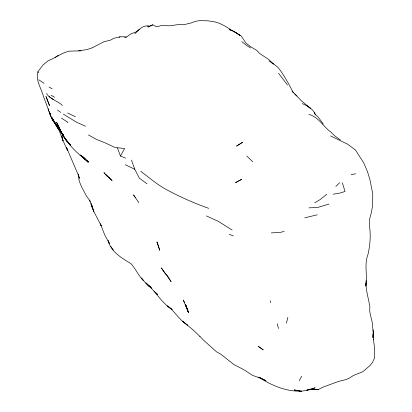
<?xml version="1.0" encoding="UTF-8"?>
<svg xmlns="http://www.w3.org/2000/svg" width="412" height="412" viewBox="0 0 412 412"><rect width="100%" height="100%" fill="white"/><g stroke="black" fill="none" stroke-linecap="round" stroke-linejoin="round"><path stroke-width="0.62" d="M372.958 334.075L372.906 337.691L373.221 331.866L372.51 325.434C372.412 319.233 368.848 313.599 369.899 307.197C368.642 298.293 365.423 289.775 366.062 280.587M365.897 283.039L365.846 286.072C367.705 275.592 363.945 264.643 367.957 254.544C370.11 245.181 370.903 235.242 369.466 225.74L369.415 219.838L371.238 213.055L372.448 206.5L372.783 194.093L369.976 179.864L367.452 171.5L363.636 162.776L355.515 150.066L347.687 144.231L330.615 135.924M270.627 302.774L270.736 300.775M78.471 174.039C77.992 182.207 83.1 189.257 86.515 196.287L90.547 201.535M81.056 50.81L68.541 51.191L63.438 53.096L58.293 55.594L53.102 58.556L47.874 60.935L43.023 64.993L37.868 71.791C35.396 80.623 41.499 88.467 43.507 96.717C47.689 106.559 49.95 117.281 56.727 125.845L53.534 120.716M286.397 323.266L287.864 317.328M299.287 380.776L301.656 376.146M125.588 158.151L120.464 156.05L124.609 148.49L115.164 147.537L106.028 143.258L96.212 139.282L88.42 134.956M263.129 349.865L258.226 346.296L263.165 349.819M335.837 186.502L339.632 182.737M134.842 33.769C138.798 29.963 143.082 24.483 149.324 26.188L152.811 24.833L156.617 26.837L161.231 25.58L169.682 25.817L178.221 24.596L184.385 24.576L190.9 23.041L195.396 21.352L199.604 20.6L208.132 20.837L215.043 21.965L219.318 23.257L224.88 25.997L233.218 31.219L229.098 29.479L233.419 31.158L241.211 35.983L245.969 43.1L250.275 46.499L256.923 50.48L259.524 53.359L268.609 59.426L272.878 63.309M326.824 194.248L319.949 199.696L314.747 202.817M55.105 57.726L56.949 56.15L58.689 55.63M139.529 29.257L136.022 31.961L130.887 33.877L126.057 37.291L122.343 36.57M119.089 37.446L120.041 36.792L121.962 36.874M92.051 47.89L104.21 41.643L110.164 40.278L113.861 38.295L120.041 36.792M148.109 27.11L152.811 24.833M91.979 47.936L87.056 49.553L78.584 50.867M328.982 204.064L317.801 207.442L309.041 207.854M306.904 390.061L308.681 389.577M309.86 389.252L315.185 387.805C296.115 395.978 275.02 387.738 258.685 377.181L265.9 380.642L258.685 377.181M317.219 214.801L304.798 217.845M284.192 231.405L280.145 232.43L271.297 232.909M351.081 174.765L355.577 173.766M306.935 390.133L309.355 389.634L318.26 389.546L322.915 387.182L338.479 381.435L345.864 379.617L349.34 378.134L353.233 375.589L362.781 371.727L370.017 365.542L372.53 362.364L374.637 357.791L374.601 348.145L373.365 339.076L373.38 339.416L373.519 334.292L373.014 329.858M333.133 194.212L339.684 193.115L345.035 191.518L342.382 182.804M147.254 26.183L148.433 26.095M124.527 36.982L126.448 37.065M261.553 378.551L252.68 375.425L243.322 369.404L234.037 364.646L220.847 354.207L216.439 351.755L203.173 339.823L199.789 336.269M208.76 208.338C194.804 203.487 181.311 197.456 168.24 190.586C158.131 185.467 149.695 177.999 140.76 171.253M229.206 234.315L233.352 235.896M308.866 114.371C317.956 116.848 322.797 125.49 329.641 131.186M85.547 126.232L76.792 122.364L63.345 114.139M146.981 183.798L139.333 178.144L134.786 169.265L125.248 164.723M75.37 116.735L67.676 113.027M302.243 103.597C307.532 105.884 313.563 109.041 315.401 114.917M206.448 215.94L218.406 221.393L232.105 230.02M46.546 93.575C50.202 99.483 57.582 100.77 62.387 105.446M51.026 95.234L54.636 97.232M49.033 87.04L52.19 88.822M49.038 96.568L50.043 97.196M172.098 309.427C161.288 302.856 155.515 290.929 145.894 282.915L151.204 287.777M38.795 79.779L44.043 83.337M250.542 47.941L246.129 45.093L241.813 41.627M60.657 112.383L57.52 110.035M67.707 122.194L67.934 122.343L61.373 118.079M151.647 288.179L148.109 285.784L141.28 277.982L143.16 280.253C138.118 275.334 135.666 268.557 130.815 263.546C121.458 257.891 111.219 252.036 108.114 240.618M269.093 60.981L273.733 64.257M340.297 139.941L334.879 135.955L330.053 131.299M172.103 309.386L167.39 305.91C174.982 311.508 179.539 320.325 187.707 325.331L186.77 324.553M273.032 63.402L278.172 67.583C284.198 75.381 288.863 84.053 293.318 92.757M307.419 106.008L310.73 108.562L301.44 100.837L294.853 93.957M51.047 97.819L53.333 99.586M37.868 71.791L38.846 72.564M80.536 155.036L85.299 159.011M150.056 286.762L148.655 285.609L150.792 287.442M185.833 323.775L182.552 321.061L193.207 330.038L199.959 336.45M80.561 155.067L84.887 158.79L82.565 156.771M81.473 155.839L84.887 158.79M86.257 159.805L88.812 162.122C75.061 152.249 62.794 139.374 57.114 123.142L59.117 127.869L56.614 122.287L62.145 133.91L65.044 138.751L70.746 145.266M80.664 155.2L81.576 156.024M157.369 294.276L154.011 291.181M155.901 292.922L157.791 294.662M82.714 156.637L88.003 162.076L82.946 157.266M246.778 155.983L252.633 161.731M84.388 158.517L88.003 162.076M292.01 91.119L296.702 96.017M108.969 177.551L109.916 178.607L103.942 172.587L104.72 173.437M84.053 158.023L85.65 159.763M68.644 142.892L65.235 139.06L67.171 141.378L64.298 137.108M63.711 136.104L57.608 127.54L54.616 122.482L59.168 129.765L53.606 120.752M278.543 73.285L287.509 85.016M63.391 135.239L60.909 131.984L63.402 135.414M63.139 135.234L61.476 132.829L63.35 135.363M323.245 124.007L318.291 117.193L315.365 114.479L314.289 112.692M63.669 136.063L62.403 134.291L65.044 138.751L60.533 130.501M110.807 246.438L113.352 250.053M60.183 130.671L60.863 131.655L60.173 130.635M135.239 197.4L133.519 194.881L138.901 202.776M56.15 124.527L52.036 118.316L53.266 120.273L52.721 119.114M63.582 136.042L60.981 131.474M52.036 118.316L56.259 124.779M184.674 302.732L183.294 300.039L188.578 312.682L185.647 304.947L186.852 308.145M51.907 117.513L53.287 120.222M51.902 117.528L53.266 120.273M60.27 129.96L58.411 126.165L60.724 130.944M49.764 112.847L50.573 114.562M49.847 112.94L50.568 114.531M89.533 200.32L93.848 211.613L101.285 225.828L100.343 223.798L104.669 234.783L109.36 243.518L108.258 240.737M52.262 118.213L53.39 120.968L50.424 115.973L48.966 111.245M185.647 304.947L188.475 312.466L185.39 304.195M117.415 147.929L120.464 156.05M131.454 160.088L134.786 169.265M158.26 245.609L156.957 241.906L159.717 250.321L158.26 245.609L158.754 247.215M91.716 205.31L93.848 211.613L91.716 205.31L92.206 207.293L91.176 203.131M66.744 148.016L79.701 178.35L79.526 177.098M66.435 147.259L67.511 150.421L63.031 140.78L59.266 130.764L51.927 118.852L51.433 117.173M277.235 323.755L278.502 328.503M48.297 108.722L48.781 110.653M61.893 135.991L63.031 140.78L61.903 136.053M242.477 142.372L236.632 146.013L242.477 142.372M241.72 179.302L235.649 182.557L241.72 179.302M318.26 389.546L309.706 389.613L318.26 389.546M301.646 391.4L294.297 389.937L301.646 391.4M237.461 33.66L233.419 31.158L240.005 35.339L237.461 33.66M112.013 180.482L105.647 174.621L112.013 180.482M70.725 145.235L69.072 143.371L70.72 145.24M165.794 274.238L161.36 267.97L165.794 274.238M168.086 277.003L166.206 274.304L171.124 281.71L168.086 277.003M46.371 97.273L45.928 96.454L49.486 105.585L46.371 97.273"/></g></svg>
